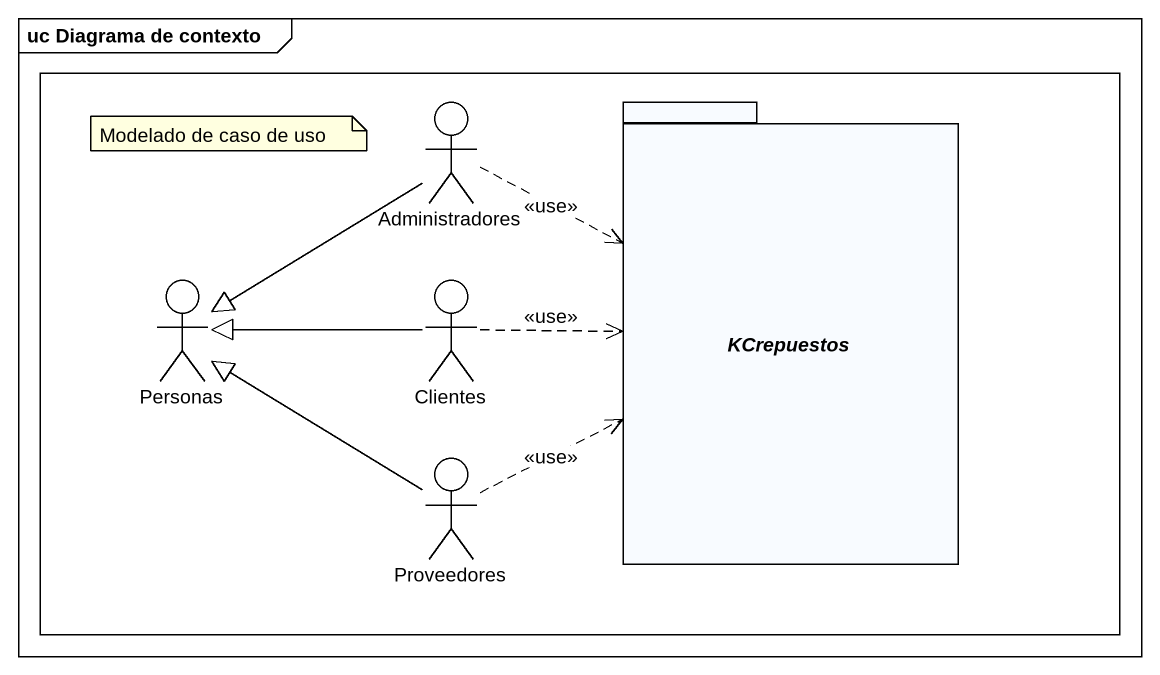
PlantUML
@startuml
mainframe uc Diagrama de contexto
rectangle " " as rectangle1 {
  actor Administradores
  package KCrepuestos {
  }
  actor Personas
  actor Clientes
  actor Proveedores
}
Administradores .right.> KCrepuestos : <<use>>
Administradores --|> Personas
Clientes .right.> KCrepuestos : <<use>>
Clientes -left-|> Personas
Proveedores .up.> KCrepuestos : <<use>>
Proveedores -up-|> Personas
note as N1
  Modelado de caso de uso
end note
@enduml
